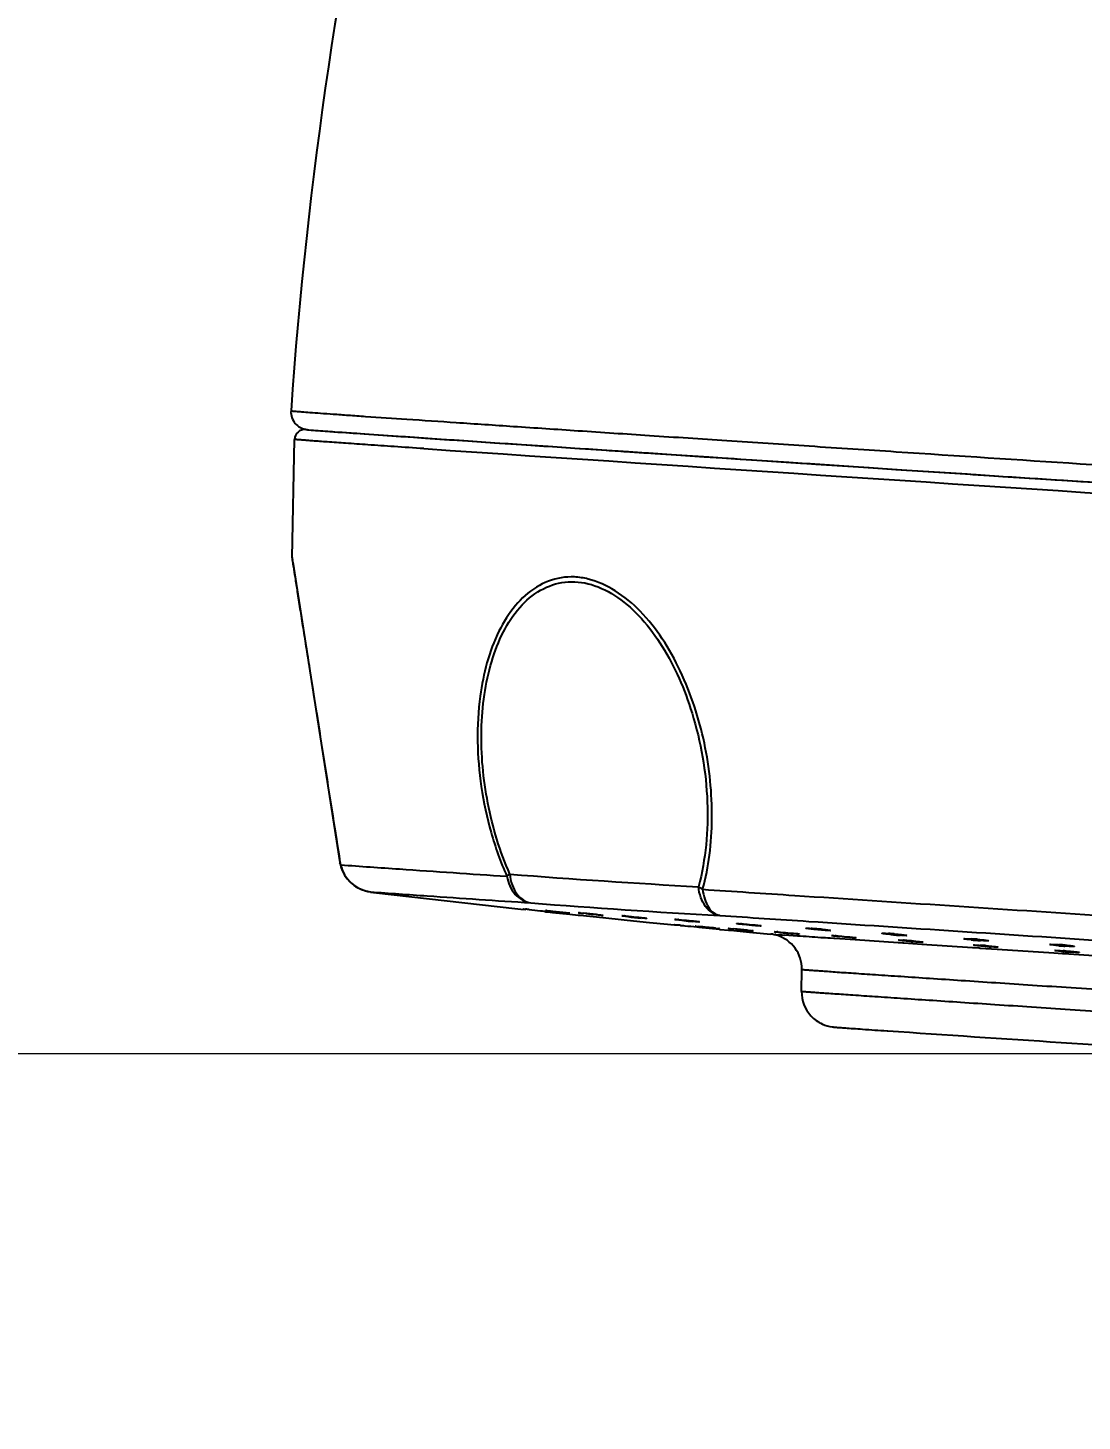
# Model space of a CAD drawing. Extents: x 0 to 1128, y 0 to 827.
# Drawn here: x 449.46 to 479.49, y 556.96 to 596.62 of the extents above; entities that cross this region are included whole.
import ezdxf

# ---------------------------------------------------------------- set-up
doc = ezdxf.new("R2010")
doc.units = 0
doc.header["$LTSCALE"] = 10
doc.header["$MEASUREMENT"] = 0
doc.header["$PDMODE"] = 3
doc.header["$PDSIZE"] = -10
doc.layers.get('0').update_dxf_attribs({"linetype": 'CONTINUOUS'})
doc.layers.get('DEFPOINTS').update_dxf_attribs({"linetype": 'CONTINUOUS'})
doc.layers.add('DLK3015-CA1_시공도$0$DEF_LAYER_ASSEM_MEMBER', color=7, linetype='CONTINUOUS')
doc.styles.add('Daelim Dimension', font='')
doc.styles.add('DLK3015-CA1_시공도$0$Daelim Dimension', font='H2GTRE.TTF')
doc.styles.get('Daelim Dimension').set_extended_font_data('나눔고딕')
doc.dimstyles.new('DLK3015-CA1_시공도$0$DEFAULT', dxfattribs={"dimscale": 2, "dimtxt": 2, "dimasz": 2, "dimexe": 0, "dimexo": 2, "dimgap": 1, "dimtad": 1, "dimdec": 1, "dimzin": 9, "dimdsep": 46, "dimtxsty": 'DLK3015-CA1_시공도$0$Daelim Dimension', "dimcen": 0.5, "dimclrd": 252, "dimclre": 252, "dimclrt": 3, "dimadec": 1, "dimazin": 0, "dimtfac": 1, "dimtdec": 1, "dimtix": 1, "dimtmove": 0, "dimatfit": 3, "dimfxl": 1, "dimtolj": 1, "dimtzin": 1, "dimlwd": 9, "dimlwe": 9, "dimarcsym": 0})

# ---------------------------------------------------------------- blocks, each defined once
blk = doc.blocks.new('*D4')
at = {"color": 5, "lineweight": 9, "ltscale": 0.5, "transparency": 16777216}
for p, q in [((479.822, 567.413), (422.655, 567.413)), ((422.655, 563.413), (422.655, 342.467)), ((689.62, 338.467), (422.655, 338.467))]:
    blk.add_line(p, q, dxfattribs=at)
at = {"color": 5, "ltscale": 0.5, "transparency": 16777216}
for points in [[(421.989, 563.413), (423.322, 563.413), (422.655, 567.413)], [(421.989, 342.467), (423.322, 342.467), (422.655, 338.467)]]:
    blk.add_solid(points, dxfattribs=at)
at = {"layer": 'DEFPOINTS', "color": 0, "ltscale": 0.5, "transparency": 16777216}
for p in [(483.822, 567.413), (422.655, 338.467), (693.62, 338.467)]:
    blk.add_point(p, dxfattribs=at)
at = {"color": 7, "ltscale": 0.5, "transparency": 16777216, "insert": (415.542, 452.94), "char_height": 10, "attachment_point": 5, "rotation": 90, "style": 'Daelim Dimension'}
blk.add_mtext('\\A1;229', dxfattribs=at)
blk = doc.blocks.new('*D0')
at = {"color": 5, "lineweight": 9, "ltscale": 0.5, "transparency": 16777216}
for p, q in [((483.059, 555.606), (475.338, 436.205)), ((483.822, 555.505), (483.822, 435.931))]:
    blk.add_line(p, q, dxfattribs=at)
blk.add_arc((483.822, 567.413), 131.482, 268.04314, 268.25686, dxfattribs=at)
at = {"color": 5, "ltscale": 0.5, "transparency": 16777216}
for points in [[(479.3, 435.342), (479.366, 436.673), (475.338, 436.205)], [(479.833, 436.658), (479.813, 435.325), (483.822, 435.931)]]:
    blk.add_solid(points, dxfattribs=at)
at = {"layer": 'DEFPOINTS', "color": 0, "ltscale": 0.5, "transparency": 16777216}
for p in [(485.665, 595.911), (483.822, 575.321), (483.317, 559.598), (483.822, 559.505), (480.992, 435.961)]:
    blk.add_point(p, dxfattribs=at)
at = {"color": 7, "ltscale": 0.5, "transparency": 16777216, "insert": (463.438, 444.739), "char_height": 10, "attachment_point": 5, "rotation": 350.5654, "style": 'Daelim Dimension'}
blk.add_mtext('\\A1;3.7°', dxfattribs=at)

msp = doc.modelspace()

# ---------------------------------------------------------------- linework, layer by layer
at = {"layer": 'DLK3015-CA1_시공도$0$DEF_LAYER_ASSEM_MEMBER', "color": 7, "linetype": 'Continuous'}
for p, q in [((456.994, 581.539), (457.056, 584.901)), ((456.994, 581.539), (456.994, 581.539)), ((457.006, 581.404), (458.35, 572.86)), ((463.244, 571.561), (463.244, 571.561)), ((463.244, 571.561), (463.248, 571.56)), ((463.248, 571.56), (463.501, 571.533)), ((463.501, 571.533), (463.632, 571.519)), ((463.564, 571.535), (463.57, 571.535)), ((463.57, 571.535), (463.579, 571.534)), ((463.579, 571.534), (463.64, 571.529)), ((464.198, 571.458), (464.215, 571.456)), ((464.201, 571.489), (464.218, 571.489)), ((464.202, 571.489), (464.201, 571.489)), ((464.215, 571.456), (464.228, 571.455)), ((464.228, 571.455), (464.259, 571.451)), ((464.26, 571.461), (464.254, 571.461)), ((464.259, 571.451), (464.4, 571.436)), ((464.4, 571.436), (464.894, 571.384)), ((464.898, 571.416), (464.881, 571.416)), ((464.894, 571.384), (465.139, 571.359)), ((464.897, 571.416), (464.898, 571.416)), ((465.139, 571.359), (465.172, 571.355)), ((465.172, 571.355), (465.189, 571.354)), ((465.189, 571.354), (465.835, 571.287)), ((465.19, 571.421), (465.196, 571.421)), ((465.835, 571.287), (466.446, 571.224)), ((466.446, 571.224), (467.067, 571.161)), ((467.026, 571.279), (467.024, 571.269)), ((468.51, 571.183), (468.507, 571.17)), ((467.878, 571.084), (467.882, 571.083)), ((467.882, 571.083), (467.89, 571.083)), ((467.89, 571.083), (467.947, 571.078)), ((468.462, 571.041), (468.479, 571.041)), ((468.463, 571.041), (468.462, 571.041)), ((468.487, 571.04), (468.492, 571.04)), ((468.492, 571.04), (468.567, 571.033)), ((468.515, 571.022), (468.567, 571.017)), ((468.575, 571.016), (468.571, 571.016)), ((468.575, 571.013), (469.157, 570.956)), ((469.159, 570.974), (469.141, 570.975)), ((469.157, 570.956), (469.18, 570.954)), ((469.158, 570.974), (469.158, 570.974)), ((469.18, 570.954), (469.415, 570.932)), ((469.415, 570.932), (469.453, 570.928)), ((469.453, 570.928), (469.471, 570.926)), ((469.469, 570.972), (469.475, 570.972)), ((469.471, 570.926), (470.112, 570.866)), ((470.112, 570.866), (470.623, 570.818)), ((470.238, 571.071), (470.235, 571.054)), ((472.183, 570.946), (472.179, 570.925)), ((472.381, 570.77), (472.353, 570.775)), ((474.314, 570.807), (474.31, 570.785)), ((476.598, 570.659), (476.595, 570.635)), ((478.999, 570.504), (478.996, 570.477)), ((471.498, 569.182), (471.506, 569.813)), ((473.93, 568.065), (473.948, 568.064))]:
    msp.add_line(p, q, dxfattribs=at)
at = {"layer": 'DLK3015-CA1_시공도$0$DEF_LAYER_ASSEM_MEMBER', "color": 9, "linetype": 'Continuous'}
for p, q in [((460.143, 584.983), (460.449, 584.962)), ((460.449, 584.962), (460.787, 584.939)), ((458.364, 572.859), (458.362, 572.87)), ((458.365, 572.849), (458.364, 572.859)), ((458.375, 572.791), (458.365, 572.849)), ((459.222, 572.022), (459.226, 572.013)), ((470.766, 570.807), (470.744, 570.808)), ((471.377, 570.763), (471.006, 570.789)), ((471.359, 570.834), (471.357, 570.823)), ((472.95, 570.732), (472.948, 570.717)), ((472.416, 570.692), (472.309, 570.699)), ((472.445, 570.69), (472.416, 570.692)), ((473.022, 570.651), (472.445, 570.69)), ((474.242, 570.569), (473.022, 570.651)), ((474.377, 570.56), (474.242, 570.569)), ((474.407, 570.558), (474.377, 570.56)), ((474.919, 570.524), (474.407, 570.558)), ((476.363, 570.428), (474.919, 570.524)), ((476.552, 570.416), (476.363, 570.428)), ((476.586, 570.413), (476.552, 570.416)), ((477.066, 570.382), (476.586, 570.413)), ((476.902, 570.476), (476.899, 570.456)), ((478.683, 570.275), (477.066, 570.382)), ((479.165, 570.327), (479.162, 570.307)), ((478.927, 570.259), (478.683, 570.275)), ((478.962, 570.257), (478.927, 570.259)), ((479.393, 570.229), (478.962, 570.257)), ((481.129, 570.115), (479.393, 570.229))]:
    msp.add_line(p, q, dxfattribs=at)
at = {"layer": 'DLK3015-CA1_시공도$0$DEF_LAYER_ASSEM_MEMBER', "color": 7, "linetype": 'Continuous'}
msp.add_lwpolyline([(456.994, 581.539), (456.994, 581.522), (456.998, 581.467)], dxfattribs=at)
for centre, radius, start, end in [((581.854, 577.085), 125.193, 167.03159, 176.04807), ((457.356, 584.884), 0.3, 131.4896, 176.6836), ((1077.465, 9754.358), 9190.132, 266.1504638, 266.3027807), ((459.328, 573.014), 0.99, 188.9653, 189.5741), ((459.335, 573.015), 0.997, 189.5777, 193.1878), ((459.343, 573.017), 1.005, 193.1888, 203.809), ((459.338, 573.016), 1, 203.84, 263.3369), ((515.275, 1051.76), 483.011, 263.33631, 263.81643), ((461.461, 549.573), 22.063, 84.0726, 84.3333), ((464.146, 570.452), 1.039, 85.5509, 86.0109), ((464.062, 569.364), 2.131, 85.4307, 85.5595), ((467.284, 597.336), 26.031, 263.4766, 264.3246), ((465.046, 569.491), 1.936, 85.7537, 86.0842), ((463.575, 552.867), 18.625, 83.5759, 84.7362), ((466.218, 568.124), 3.22, 85.7395, 86.1172), ((468.212, 585.975), 14.754, 263.525, 265.0147), ((467.684, 566.973), 4.271, 85.8246, 86.1574), ((469.475, 583.831), 12.699, 263.971, 265.1487), ((469.404, 565.8), 5.326, 85.8853, 86.1864), ((464.583, 535.019), 36.215, 84.515, 84.6699), ((468.381, 569.647), 1.397, 85.6628, 86.0051), ((465.571, 537.488), 33.679, 84.0741, 84.8959), ((469.265, 568.163), 2.816, 85.8598, 86.1009), ((467.581, 547.829), 23.22, 84.1606, 85.0938), ((471.84, 592.843), 22.004, 264.1971, 265.1867), ((470.517, 569.858), 0.965, 73.6935, 74.9183), ((470.506, 569.825), 1, 359.2825, 73.6123), ((470.465, 566.007), 4.887, 85.872, 86.1426), ((472.489, 586.414), 15.631, 264.0747, 264.5324), ((472.669, 588.172), 17.399, 264.4953, 265.3456), ((471.352, 564.674), 6.32, 85.9304, 86.209), ((471.108, 561.339), 9.664, 84.3654, 85.8866), ((472.016, 564.192), 6.594, 85.9454, 86.1822), ((473.502, 563.659), 7.192, 85.9647, 86.2275), ((473.373, 561.856), 8.999, 85.1325, 85.9531), ((474.955, 580.309), 9.546, 264.5418, 265.344), ((474.855, 579.001), 8.234, 265.3025, 266.2098), ((473.858, 562.45), 8.211, 85.996, 86.2106), ((473.547, 558.112), 12.56, 84.7905, 85.9629), ((475.586, 582.147), 11.579, 264.8834, 266.1585), ((477.137, 579.014), 8.397, 264.4824, 265.3777), ((475.822, 562.81), 7.887, 85.9912, 86.2435), ((475.742, 561.67), 9.03, 85.1518, 85.9849), ((477.161, 579.236), 8.62, 265.3372, 266.2314), ((475.954, 560.939), 9.58, 86.0325, 86.2328), ((475.803, 558.794), 11.731, 85.3904, 86.025), ((477.613, 581.267), 10.835, 265.5259, 266.2209), ((479.527, 578.715), 8.255, 265.0845, 265.3429), ((478.278, 562.173), 8.362, 86.0117, 86.2579), ((479.564, 579.152), 8.693, 265.3371, 266.2538), ((478.257, 561.859), 8.677, 85.0957, 86.0167), ((479.773, 580.04), 9.751, 264.8552, 265.3362), ((478.257, 559.795), 10.57, 86.0597, 86.2516), ((479.896, 581.525), 11.242, 265.3262, 265.5662), ((479.902, 581.583), 11.3, 265.5571, 266.2448), ((472.498, 569.17), 1, 179.2826, 222.7883), ((696.661, 3872.339), 3311.772, 266.144014, 266.315219)]:
    msp.add_arc(centre, radius, start, end, dxfattribs=at)
at = {"layer": 'DLK3015-CA1_시공도$0$DEF_LAYER_ASSEM_MEMBER', "color": 9, "linetype": 'Continuous'}
for centre, radius, start, end in [((1116.954, 10358.486), 9795.852, 266.1589355, 266.3001462), ((458.546, 572.89), 0.198, 188.871, 191.8999), ((458.568, 572.899), 0.222, 203.4333, 209.1583), ((481.693, 809.817), 238.012, 265.54132, 266.83686), ((482.299, 809.058), 238.072, 265.54014, 266.83804), ((472.23, 590.31), 19.558, 265.487, 265.6447), ((476.139, 642.643), 72.037, 265.72261, 265.91454)]:
    msp.add_arc(centre, radius, start, end, dxfattribs=at)
at = {"layer": 'DLK3015-CA1_시공도$0$DEF_LAYER_ASSEM_MEMBER', "color": 7, "linetype": 'Continuous'}
for points, start_tangent, end_tangent in [([(456.958, 585.713), (457.081, 585.35)], (-0.068798, -0.997631), (0.658298, -0.752757)), ([(457.081, 585.35), (457.36, 585.188), (457.467, 585.174)], (0.658298, -0.752757), (0.995862, -0.090881)), ([(457.382, 585.184), (457.368, 585.184), (457.157, 585.109)], (-0.999776, 0.021158), (-0.749105, -0.662451)), ([(457.467, 585.174), (458.414, 585.103), (460.471, 584.961)], (0.995862, -0.090881), (0.997683, -0.068034)), ([(463.571, 571.534), (463.566, 571.535), (463.564, 571.535)], (-0.990786, 0.135433), (-0.062768, 0.998028)), ([(463.739, 571.518), (464.058, 571.484), (464.254, 571.462)], (0.994703, -0.102791), (0.990324, -0.138777)), ([(464.254, 571.461), (464.246, 571.462), (464.203, 571.466)], (-0.997279, 0.073718), (-0.995299, 0.096851)), ([(464.231, 571.488), (464.246, 571.486), (464.306, 571.481)], (0.996833, -0.079518), (0.99558, -0.093921)), ([(464.254, 571.462), (464.259, 571.461), (464.26, 571.461)], (0.990324, -0.138777), (-0.319274, -0.947662)), ([(464.306, 571.481), (464.416, 571.47), (464.787, 571.43)], (0.99558, -0.093921), (0.993301, -0.115556)), ([(464.787, 571.43), (464.864, 571.421), (464.897, 571.416)], (0.993301, -0.115556), (0.960291, -0.278999)), ([(465.145, 571.423), (465.147, 571.424), (465.154, 571.424), (465.164, 571.423), (465.179, 571.422)], (-0.089504, 0.995986), (0.997665, -0.068303)), ([(465.167, 571.419), (465.151, 571.422), (465.145, 571.423)], (-0.9892, 0.146569), (-0.089504, 0.995986)), ([(465.196, 571.421), (465.214, 571.419), (465.284, 571.413)], (0.997095, -0.076171), (0.995876, -0.09073)), ([(465.728, 571.359), (465.644, 571.366), (465.351, 571.397)], (-0.996101, 0.088221), (-0.993889, 0.110381)), ([(465.659, 571.375), (465.714, 571.369), (465.825, 571.355)], (0.993727, -0.11183), (0.988326, -0.152353)), ([(465.842, 571.351), (465.84, 571.351), (465.833, 571.351), (465.823, 571.351), (465.809, 571.352)], (-0.24911, -0.968475), (-0.997667, 0.068274)), ([(465.825, 571.355), (465.838, 571.352), (465.842, 571.351)], (0.988326, -0.152353), (-0.24911, -0.968475)), ([(466.382, 571.338), (466.385, 571.339), (466.395, 571.339), (466.413, 571.338), (466.436, 571.337)], (-0.120187, 0.992751), (0.997727, -0.067392)), ([(466.391, 571.336), (466.384, 571.337), (466.382, 571.338)], (-0.982069, 0.188523), (-0.120187, 0.992751)), ([(466.548, 571.315), (466.493, 571.322), (466.391, 571.336)], (-0.993564, 0.113276), (-0.982069, 0.188523)), ([(466.457, 571.335), (466.479, 571.334), (466.557, 571.327)], (0.997251, -0.074092), (0.99608, -0.088454)), ([(466.557, 571.327), (466.649, 571.318), (466.933, 571.289)], (0.99608, -0.088454), (0.993316, -0.115426)), ([(467.024, 571.269), (467.004, 571.271), (466.93, 571.277)], (-0.99772, 0.067487), (-0.996315, 0.085772)), ([(466.933, 571.289), (466.994, 571.281), (467.04, 571.275), (467.057, 571.273), (467.069, 571.271), (467.076, 571.269), (467.078, 571.268)], (0.993316, -0.115426), (-0.230679, -0.97303)), ([(467.078, 571.268), (467.075, 571.267), (467.064, 571.267), (467.047, 571.268), (467.024, 571.269)], (-0.230679, -0.97303), (-0.997728, 0.067368)), ([(467.067, 571.161), (467.878, 571.081)], (0.995007, -0.099807), (0.995174, -0.098129)), ([(467.89, 571.236), (467.895, 571.237), (467.911, 571.237), (467.936, 571.236), (467.971, 571.234)], (-0.10957, 0.993979), (0.997768, -0.066783)), ([(467.892, 571.235), (467.891, 571.235), (467.89, 571.236)], (-0.945627, 0.325254), (-0.10957, 0.993979)), ([(468.141, 571.203), (467.971, 571.222), (467.918, 571.23), (467.892, 571.235)], (-0.994505, 0.104693), (-0.945627, 0.325254)), ([(467.995, 571.232), (468.075, 571.225), (468.364, 571.198)], (0.997355, -0.072682), (0.994257, -0.107019)), ([(468.364, 571.198), (468.455, 571.187), (468.494, 571.183), (468.527, 571.178), (468.553, 571.175), (468.572, 571.172), (468.584, 571.169), (468.587, 571.167)], (0.994257, -0.107019), (-0.23704, -0.9715)), ([(468.507, 571.17), (468.484, 571.171), (468.401, 571.178)], (-0.997762, 0.066864), (-0.996465, 0.084011)), ([(468.587, 571.167), (468.582, 571.166), (468.566, 571.167), (468.541, 571.168), (468.507, 571.17)], (-0.23704, -0.9715), (-0.997769, 0.066763)), ([(469.648, 571.117), (469.655, 571.119), (469.676, 571.119), (469.711, 571.117), (469.758, 571.114)], (-0.129653, 0.991559), (0.997797, -0.066335)), ([(469.858, 571.088), (469.772, 571.098), (469.705, 571.106), (469.681, 571.11), (469.663, 571.113), (469.652, 571.115), (469.648, 571.117)], (-0.994333, 0.106312), (-0.129653, 0.991559)), ([(469.786, 571.112), (469.873, 571.106), (470.161, 571.078)], (0.997428, -0.071671), (0.994011, -0.109283)), ([(467.888, 571.082), (467.881, 571.083), (467.878, 571.084)], (-0.993769, 0.111457), (-0.154806, 0.987945)), ([(468.045, 571.068), (468.168, 571.057), (468.515, 571.022)], (0.99545, -0.095284), (0.994733, -0.102498)), ([(468.567, 571.017), (468.573, 571.016), (468.575, 571.016)], (0.993597, -0.112986), (-0.272114, -0.962265)), ([(469.048, 570.987), (469.125, 570.978), (469.158, 570.974)], (0.994564, -0.104124), (0.973079, -0.23047)), ([(469.419, 570.975), (469.421, 570.975), (469.429, 570.975), (469.441, 570.974), (469.457, 570.973)], (-0.107006, 0.994258), (0.997681, -0.068065)), ([(469.437, 570.971), (469.423, 570.973), (469.419, 570.975)], (-0.991075, 0.133304), (-0.107006, 0.994258)), ([(469.475, 570.972), (469.495, 570.97), (469.566, 570.964)], (0.997276, -0.073754), (0.996397, -0.084808)), ([(470.234, 571.054), (470.152, 571.06), (469.858, 571.088)], (-0.997793, 0.066406), (-0.994333, 0.106312)), ([(469.943, 570.929), (469.997, 570.923), (470.102, 570.911)], (0.99479, -0.10195), (0.990227, -0.139468)), ([(470.116, 570.909), (470.113, 570.908), (470.106, 570.908), (470.094, 570.909), (470.078, 570.91)], (-0.234321, -0.972159), (-0.997682, 0.068044)), ([(470.102, 570.911), (470.113, 570.91), (470.116, 570.909)], (0.990227, -0.139468), (-0.234321, -0.972159)), ([(470.161, 571.078), (470.237, 571.069), (470.296, 571.061), (470.317, 571.058), (470.333, 571.055), (470.342, 571.053), (470.345, 571.051)], (0.994011, -0.109283), (-0.217227, -0.976121)), ([(470.345, 571.051), (470.337, 571.05), (470.316, 571.05), (470.281, 571.052), (470.234, 571.054)], (-0.217227, -0.976121), (-0.997799, 0.066317)), ([(470.66, 570.813), (470.643, 570.815), (470.623, 570.818)], (-0.988871, 0.148776), (-0.99427, 0.1069)), ([(470.768, 570.79), (470.731, 570.799), (470.66, 570.813)], (-0.96551, 0.260368), (-0.988871, 0.148776)), ([(470.727, 570.885), (470.731, 570.886), (470.744, 570.885), (470.765, 570.884), (470.793, 570.883)], (-0.11513, 0.99335), (0.997747, -0.067086)), ([(470.731, 570.884), (470.728, 570.884), (470.727, 570.885)], (-0.98107, 0.193654), (-0.11513, 0.99335)), ([(470.876, 570.866), (470.823, 570.872), (470.731, 570.884)], (-0.994595, 0.103834), (-0.98107, 0.193654)), ([(470.816, 570.881), (470.893, 570.875), (471.18, 570.849)], (0.997416, -0.071849), (0.995279, -0.097056)), ([(471.18, 570.849), (471.278, 570.839), (471.321, 570.835), (471.357, 570.831), (471.386, 570.827), (471.407, 570.825), (471.42, 570.822), (471.424, 570.821)], (0.995279, -0.097056), (-0.236068, -0.971737)), ([(471.357, 570.823), (471.336, 570.825), (471.257, 570.831)], (-0.997745, 0.067119), (-0.996744, 0.080633)), ([(471.424, 570.821), (471.419, 570.82), (471.406, 570.821), (471.385, 570.822), (471.357, 570.823)], (-0.236068, -0.971737), (-0.997748, 0.067069)), ([(471.626, 570.984), (471.628, 570.986), (471.635, 570.986), (471.647, 570.987), (471.664, 570.986), (471.71, 570.984), (471.77, 570.981)], (-0.118775, 0.992921), (0.997821, -0.065982)), ([(471.696, 570.971), (471.666, 570.976), (471.644, 570.979), (471.631, 570.982), (471.626, 570.984)], (-0.991164, 0.132639), (-0.118775, 0.992921)), ([(471.922, 570.947), (471.857, 570.953), (471.696, 570.971)], (-0.995514, 0.094612), (-0.991164, 0.132639)), ([(472.179, 570.925), (472.121, 570.93), (471.922, 570.947)], (-0.997817, 0.066047), (-0.995514, 0.094612)), ([(472.057, 570.957), (472.164, 570.946), (472.21, 570.94), (472.25, 570.935), (472.282, 570.931), (472.305, 570.927), (472.319, 570.924), (472.323, 570.922)], (0.995237, -0.097483), (-0.237817, -0.97131)), ([(472.323, 570.922), (472.321, 570.921), (472.313, 570.92), (472.301, 570.92), (472.285, 570.92), (472.239, 570.922), (472.179, 570.925)], (-0.237817, -0.97131), (-0.997822, 0.065966)), ([(472.352, 570.775), (472.359, 570.776), (472.379, 570.776), (472.411, 570.774), (472.455, 570.771)], (-0.124001, 0.992282), (0.997789, -0.066457)), ([(472.574, 570.748), (472.512, 570.755), (472.381, 570.77)], (-0.99532, 0.096637), (-0.990413, 0.138136)), ([(472.482, 570.77), (472.567, 570.763), (472.857, 570.737)], (0.997503, -0.070624), (0.995099, -0.098884)), ([(472.948, 570.717), (472.867, 570.723), (472.574, 570.748)], (-0.997787, 0.066485), (-0.99532, 0.096637)), ([(472.857, 570.737), (472.936, 570.729), (472.998, 570.722), (473.021, 570.719), (473.037, 570.717), (473.047, 570.715), (473.05, 570.713)], (0.995099, -0.098884), (-0.213457, -0.976952)), ([(473.05, 570.713), (473.043, 570.713), (473.023, 570.713), (472.991, 570.714), (472.948, 570.717)], (-0.213457, -0.976952), (-0.99779, 0.066443)), ([(473.794, 570.84), (473.797, 570.841), (473.806, 570.842), (473.822, 570.842), (473.843, 570.842), (473.901, 570.84), (473.976, 570.835)], (-0.094327, 0.995541), (0.99784, -0.065688)), ([(473.929, 570.818), (473.873, 570.825), (473.83, 570.831), (473.803, 570.836), (473.797, 570.838), (473.794, 570.84)], (-0.993651, 0.11251), (-0.094327, 0.995541)), ([(474.047, 570.806), (474.016, 570.809), (473.929, 570.818)], (-0.995456, 0.09522), (-0.993651, 0.11251)), ([(474.137, 570.823), (474.273, 570.81), (474.335, 570.804), (474.389, 570.798), (474.433, 570.792), (474.466, 570.787), (474.485, 570.783), (474.492, 570.78)], (0.996423, -0.084501), (-0.254177, -0.967158)), ([(474.492, 570.78), (474.488, 570.779), (474.479, 570.778), (474.463, 570.778), (474.442, 570.778), (474.385, 570.78), (474.31, 570.785)], (-0.254177, -0.967158), (-0.997841, 0.065673)), ([(474.257, 570.647), (474.259, 570.648), (474.266, 570.649), (474.278, 570.649), (474.294, 570.648), (474.34, 570.646), (474.401, 570.642)], (-0.122135, 0.992514), (0.99782, -0.066)), ([(474.327, 570.636), (474.297, 570.64), (474.275, 570.643), (474.261, 570.646), (474.257, 570.647)], (-0.993113, 0.117158), (-0.122135, 0.992514)), ([(474.553, 570.614), (474.488, 570.62), (474.327, 570.636)], (-0.996122, 0.08798), (-0.993113, 0.117158)), ([(474.688, 570.62), (474.794, 570.609), (474.841, 570.605), (474.88, 570.6), (474.912, 570.596), (474.935, 570.593), (474.95, 570.59), (474.954, 570.588)], (0.995918, -0.09026), (-0.238633, -0.97111)), ([(474.954, 570.588), (474.952, 570.588), (474.944, 570.587), (474.932, 570.587), (474.916, 570.588), (474.87, 570.59), (474.81, 570.593)], (-0.238633, -0.97111), (-0.99782, 0.065988)), ([(476.118, 570.685), (476.122, 570.687), (476.133, 570.688), (476.152, 570.688), (476.178, 570.688), (476.249, 570.685), (476.339, 570.68)], (-0.111758, 0.993736), (0.997857, -0.065432)), ([(476.33, 570.656), (476.244, 570.665), (476.176, 570.673), (476.151, 570.677), (476.133, 570.68), (476.122, 570.683), (476.118, 570.685)], (-0.995344, 0.096381), (-0.111758, 0.993736)), ([(476.392, 570.505), (476.395, 570.506), (476.405, 570.507), (476.421, 570.507), (476.443, 570.506), (476.504, 570.503), (476.583, 570.498)], (-0.087764, 0.996141), (0.997844, -0.065638)), ([(476.519, 570.487), (476.466, 570.493), (476.425, 570.498), (476.411, 570.5), (476.4, 570.502), (476.394, 570.504), (476.392, 570.505)], (-0.994727, 0.102558), (-0.087764, 0.996141)), ([(476.505, 570.667), (476.627, 570.656), (476.681, 570.651), (476.728, 570.645), (476.766, 570.64), (476.794, 570.636), (476.81, 570.632), (476.816, 570.629)], (0.996432, -0.084397), (-0.229506, -0.973307)), ([(476.768, 570.465), (476.701, 570.471), (476.519, 570.487)], (-0.996986, 0.077588), (-0.994727, 0.102558)), ([(476.816, 570.629), (476.811, 570.627), (476.8, 570.626), (476.78, 570.626), (476.754, 570.627), (476.684, 570.629), (476.595, 570.635)], (-0.229506, -0.973307), (-0.997858, 0.065418)), ([(476.746, 570.486), (476.878, 570.475), (476.938, 570.469), (476.99, 570.464), (477.033, 570.459), (477.064, 570.455), (477.084, 570.451), (477.09, 570.449)], (0.996783, -0.080144), (-0.254721, -0.967015)), ([(477.09, 570.449), (477.086, 570.448), (477.076, 570.448), (477.06, 570.448), (477.038, 570.448), (476.977, 570.451), (476.899, 570.456)], (-0.254721, -0.967015), (-0.997844, 0.065626)), ([(478.561, 570.524), (478.565, 570.526), (478.579, 570.527), (478.602, 570.527), (478.634, 570.527), (478.718, 570.523), (478.824, 570.517)], (-0.120282, 0.99274), (0.997872, -0.0652)), ([(478.82, 570.491), (478.716, 570.5), (478.633, 570.51), (478.602, 570.514), (478.58, 570.518), (478.565, 570.521), (478.561, 570.524)], (-0.99632, 0.085707), (-0.120282, 0.99274)), ([(478.706, 570.351), (478.71, 570.353), (478.723, 570.353), (478.744, 570.353), (478.772, 570.353), (478.808, 570.351), (478.85, 570.349), (478.948, 570.343)], (-0.126257, 0.991998), (0.997864, -0.065329)), ([(478.898, 570.328), (478.819, 570.335), (478.758, 570.342), (478.736, 570.345), (478.719, 570.348), (478.709, 570.35), (478.706, 570.351)], (-0.995954, 0.089862), (-0.126257, 0.991998)), ([(478.983, 570.341), (479.049, 570.336), (479.238, 570.32)], (0.997637, -0.068706), (0.99564, -0.093275)), ([(479.259, 570.471), (479.253, 570.469), (479.239, 570.468), (479.216, 570.468), (479.184, 570.468), (479.145, 570.469), (479.1, 570.471), (478.996, 570.477)], (-0.235351, -0.971911), (-0.997873, 0.065187)), ([(478.999, 570.504), (479.103, 570.494), (479.187, 570.485), (479.218, 570.481), (479.241, 570.477), (479.254, 570.473), (479.259, 570.471)], (0.996331, -0.085584), (-0.235351, -0.971911)), ([(479.238, 570.32), (479.307, 570.313), (479.36, 570.307), (479.379, 570.305), (479.393, 570.302), (479.401, 570.3), (479.404, 570.299)], (0.99564, -0.093275), (-0.225878, -0.974156)), ([(479.404, 570.299), (479.399, 570.298), (479.386, 570.297), (479.365, 570.297), (479.336, 570.298), (479.301, 570.299), (479.259, 570.301), (479.162, 570.307)], (-0.225878, -0.974156), (-0.997864, 0.065319)), ([(471.764, 568.49), (472.089, 568.257), (472.37, 568.178), (472.467, 568.168), (472.579, 568.159), (472.743, 568.147), (472.96, 568.132), (473.232, 568.113), (473.93, 568.065)], (0.679252, -0.733905), (0.997705, -0.067717))]:
    msp.add_spline(points, degree=3, dxfattribs=dict(at, start_tangent=start_tangent, end_tangent=end_tangent))
at = {"layer": 'DLK3015-CA1_시공도$0$DEF_LAYER_ASSEM_MEMBER', "color": 9, "linetype": 'Continuous'}
for points, start_tangent, end_tangent in [([(456.958, 585.713), (456.967, 585.712), (456.992, 585.709), (457.034, 585.705), (457.092, 585.7), (457.168, 585.694), (457.26, 585.687), (457.494, 585.669), (457.794, 585.648), (458.16, 585.622), (458.589, 585.591), (459.083, 585.557), (460.254, 585.477), (461.662, 585.382), (463.294, 585.272), (465.134, 585.149), (467.164, 585.014), (469.365, 584.869), (471.716, 584.714), (474.193, 584.551), (479.432, 584.208), (484.882, 583.853)], (-0.067458, -0.997722), (0.997899, -0.064791)), ([(457.398, 585.18), (457.659, 585.158), (458.208, 585.118), (459.039, 585.059), (460.143, 584.983)], (0.994428, -0.10542), (0.99767, -0.068227)), ([(460.739, 584.639), (459.891, 584.696), (459.148, 584.747), (458.514, 584.791), (457.992, 584.828), (457.774, 584.844), (457.584, 584.858), (457.423, 584.87), (457.291, 584.88), (457.188, 584.888), (457.148, 584.891), (457.115, 584.894), (457.089, 584.897), (457.071, 584.899), (457.06, 584.9), (457.056, 584.901)], (-0.997705, 0.067704), (0.056743, 0.998389)), ([(460.787, 584.939), (461.878, 584.865), (465.935, 584.594)], (0.997697, -0.067824), (0.997795, -0.066378)), ([(465.935, 584.594), (466.603, 584.549), (468.724, 584.409)], (0.997795, -0.066378), (0.997819, -0.066003)), ([(468.724, 584.409), (470.091, 584.319), (474.49, 584.029)], (0.997819, -0.066003), (0.997854, -0.065472)), ([(474.49, 584.029), (476.994, 583.865), (484.849, 583.353)], (0.997854, -0.065472), (0.997899, -0.064791)), ([(458.362, 572.87), (458.156, 574.181), (457.938, 575.561), (457.719, 576.953), (457.505, 578.299), (457.405, 578.935), (457.31, 579.532), (457.223, 580.081), (457.146, 580.565), (457.083, 580.966), (457.034, 581.269), (457.017, 581.382), (457.004, 581.467), (456.996, 581.522), (456.994, 581.539)], (-0.156323, 0.987706), (0.01951, -0.99981)), ([(468.679, 572.093), (468.873, 573.07), (468.943, 574.107), (468.728, 576.25), (468.042, 578.308), (467.527, 579.225), (466.903, 580.008), (466.186, 580.59), (465.418, 580.926), (465.031, 580.984), (464.652, 580.961), (463.947, 580.693), (463.348, 580.169), (462.879, 579.443), (462.347, 577.595)], (0.269395, 0.96303), (-0.134412, -0.990925)), ([(463.19, 572.526), (462.563, 574.547), (462.382, 576.631), (462.466, 577.635), (462.672, 578.576), (463.005, 579.419), (463.471, 580.116), (464.065, 580.607), (464.76, 580.839), (465.511, 580.768), (466.254, 580.404), (466.936, 579.798), (467.526, 579.01), (468.007, 578.098), (468.377, 577.109)], (-0.40166, 0.915789), (0.296199, -0.955126)), ([(462.347, 577.595), (462.376, 575.016), (462.656, 573.712), (463.104, 572.464)], (-0.134412, -0.990925), (0.409611, -0.91226)), ([(468.377, 577.109), (468.811, 574.579), (468.56, 572.168)], (0.296199, -0.955126), (-0.259492, -0.965745)), ([(458.365, 572.81), (458.352, 572.85)], (-0.397152, 0.917753), (-0.206172, 0.978516)), ([(458.374, 572.79), (458.678, 572.27), (459.222, 572.022)], (0.221202, -0.975228), (0.993133, -0.116994)), ([(458.375, 572.791), (460.049, 572.672), (463.104, 572.464)], (0.997132, -0.075686), (0.997748, -0.067071)), ([(463.19, 572.526), (463.167, 572.51), (463.104, 572.464)], (-0.831508, -0.555513), (-0.792398, -0.610005)), ([(463.104, 572.464), (463.345, 571.948), (463.55, 571.785), (463.787, 571.708)], (0.171415, -0.985199), (0.9918, -0.127802)), ([(463.19, 572.526), (463.254, 572.222), (463.385, 571.968), (463.569, 571.79), (463.787, 571.708)], (0.087147, -0.996195), (0.990767, -0.135577)), ([(459.222, 572.022), (460.838, 571.908), (463.787, 571.708)], (0.99713, -0.075711), (0.997748, -0.067071)), ([(468.679, 572.093), (468.647, 572.111), (468.56, 572.168)], (-0.868346, 0.495958), (-0.814533, 0.580117)), ([(469.168, 571.349), (468.948, 571.432), (468.762, 571.609), (468.628, 571.864), (468.56, 572.168)], (-0.990808, 0.135275), (-0.098687, 0.995119)), ([(468.679, 572.093), (468.738, 571.813), (468.847, 571.582), (468.995, 571.422), (469.168, 571.349)], (0.110511, -0.993875), (0.988713, -0.149825)), ([(468.679, 572.093), (471.301, 571.92), (480.11, 571.342)], (0.997819, -0.066015), (0.997882, -0.065048)), ([(469.168, 571.349), (471.699, 571.182), (480.201, 570.625)], (0.997818, -0.066019), (0.997882, -0.065048)), ([(470.691, 570.812), (470.67, 570.814), (470.623, 570.818)], (-0.996879, 0.078946), (-0.995716, 0.092461)), ([(472.309, 570.699), (472.044, 570.717), (471.377, 570.763)], (-0.997701, 0.067772), (-0.997584, 0.069474)), ([(471.506, 569.813), (471.51, 569.812), (471.521, 569.811), (471.54, 569.809), (471.566, 569.807), (471.599, 569.804), (471.64, 569.801), (471.744, 569.793), (471.878, 569.784), (472.041, 569.772), (472.232, 569.759), (472.451, 569.743), (472.698, 569.726), (472.972, 569.708), (473.598, 569.665), (474.324, 569.617), (475.143, 569.562), (476.045, 569.502), (477.024, 569.437), (478.07, 569.368), (479.171, 569.296), (481.501, 569.143), (483.924, 568.986)], (-0.01287, -0.999917), (0.997899, -0.064791)), ([(483.883, 568.357), (481.466, 568.514), (479.143, 568.667), (478.044, 568.739), (477.002, 568.807), (476.026, 568.872), (475.125, 568.932), (474.309, 568.986), (473.585, 569.035), (472.96, 569.077), (472.687, 569.096), (472.441, 569.113), (472.222, 569.128), (472.031, 569.141), (471.869, 569.153), (471.736, 569.163), (471.632, 569.17), (471.591, 569.174), (471.558, 569.176), (471.532, 569.178), (471.513, 569.18), (471.502, 569.181), (471.498, 569.182)], (-0.997899, 0.064791), (0.01287, 0.999917))]:
    msp.add_spline(points, degree=3, dxfattribs=dict(at, start_tangent=start_tangent, end_tangent=end_tangent))

# ---------------------------------------------------------------- dimensions: what is measured, and where the dimension line sits
at = {"color": 5, "ltscale": 0.5}
dim = msp.add_angular_dim_2l(base=(480.992, 435.961), line1=((483.317, 559.598), (485.665, 595.911)), line2=((483.822, 575.321), (483.822, 559.505)), dimstyle='DLK3015-CA1_시공도$0$DEFAULT', override={"dimtxt": 5, "dimdec": 0, "dimtxsty": 'Daelim Dimension', "dimclrd": 5, "dimclre": 5, "dimclrt": 7}, dxfattribs=at)
dim.commit()
dim.dimension.update_dxf_attribs({"geometry": '*D0', "text_midpoint": (462.27, 437.709), "dimtype": 130})
dim = msp.add_linear_dim(base=(422.655, 338.467), p1=(483.822, 567.413), p2=(693.62, 338.467), angle=90, dimstyle='DLK3015-CA1_시공도$0$DEFAULT', override={"dimtxt": 5, "dimdec": 0, "dimtxsty": 'Daelim Dimension', "dimclrd": 5, "dimclre": 5, "dimclrt": 7}, dxfattribs=at)
dim.commit()
dim.dimension.update_dxf_attribs({"geometry": '*D4', "text_midpoint": (422.655, 452.94), "dimtype": 128})

doc.saveas('drawing.dxf')
